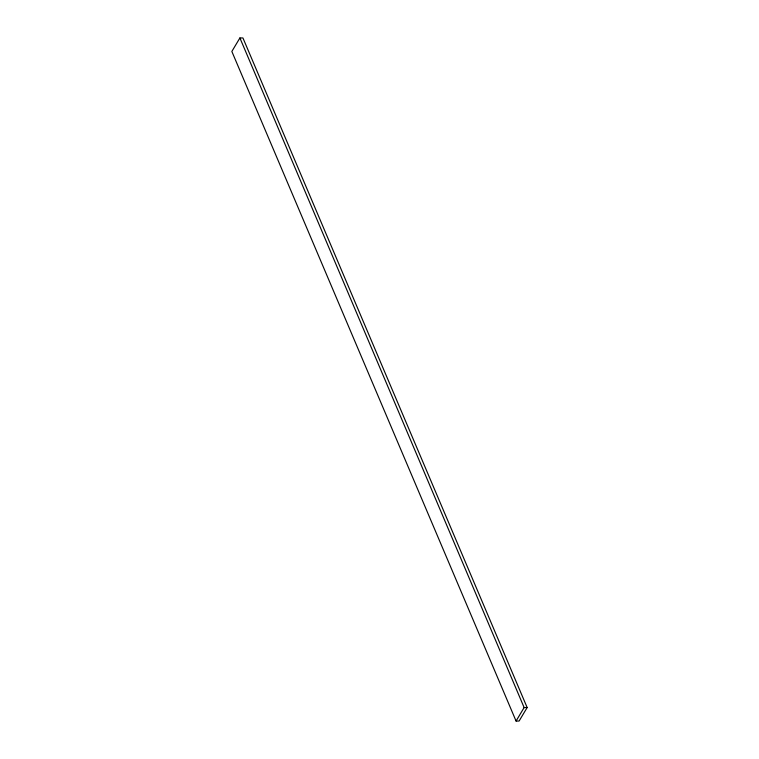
<?xml version="1.0" encoding="UTF-8"?>
<svg xmlns="http://www.w3.org/2000/svg" width="759" height="759" viewBox="0 0 759 759"><rect width="100%" height="100%" fill="white"/><g stroke="black" fill="none" stroke-linecap="round" stroke-linejoin="round"><path stroke-width="1.14" d="M239.901 37.959L231.846 51.451L516.073 721.05L519.099 721.041L527.154 707.549L242.927 37.95L239.901 37.959L524.127 707.559L516.073 721.05M524.127 707.559L527.154 707.549"/></g></svg>
